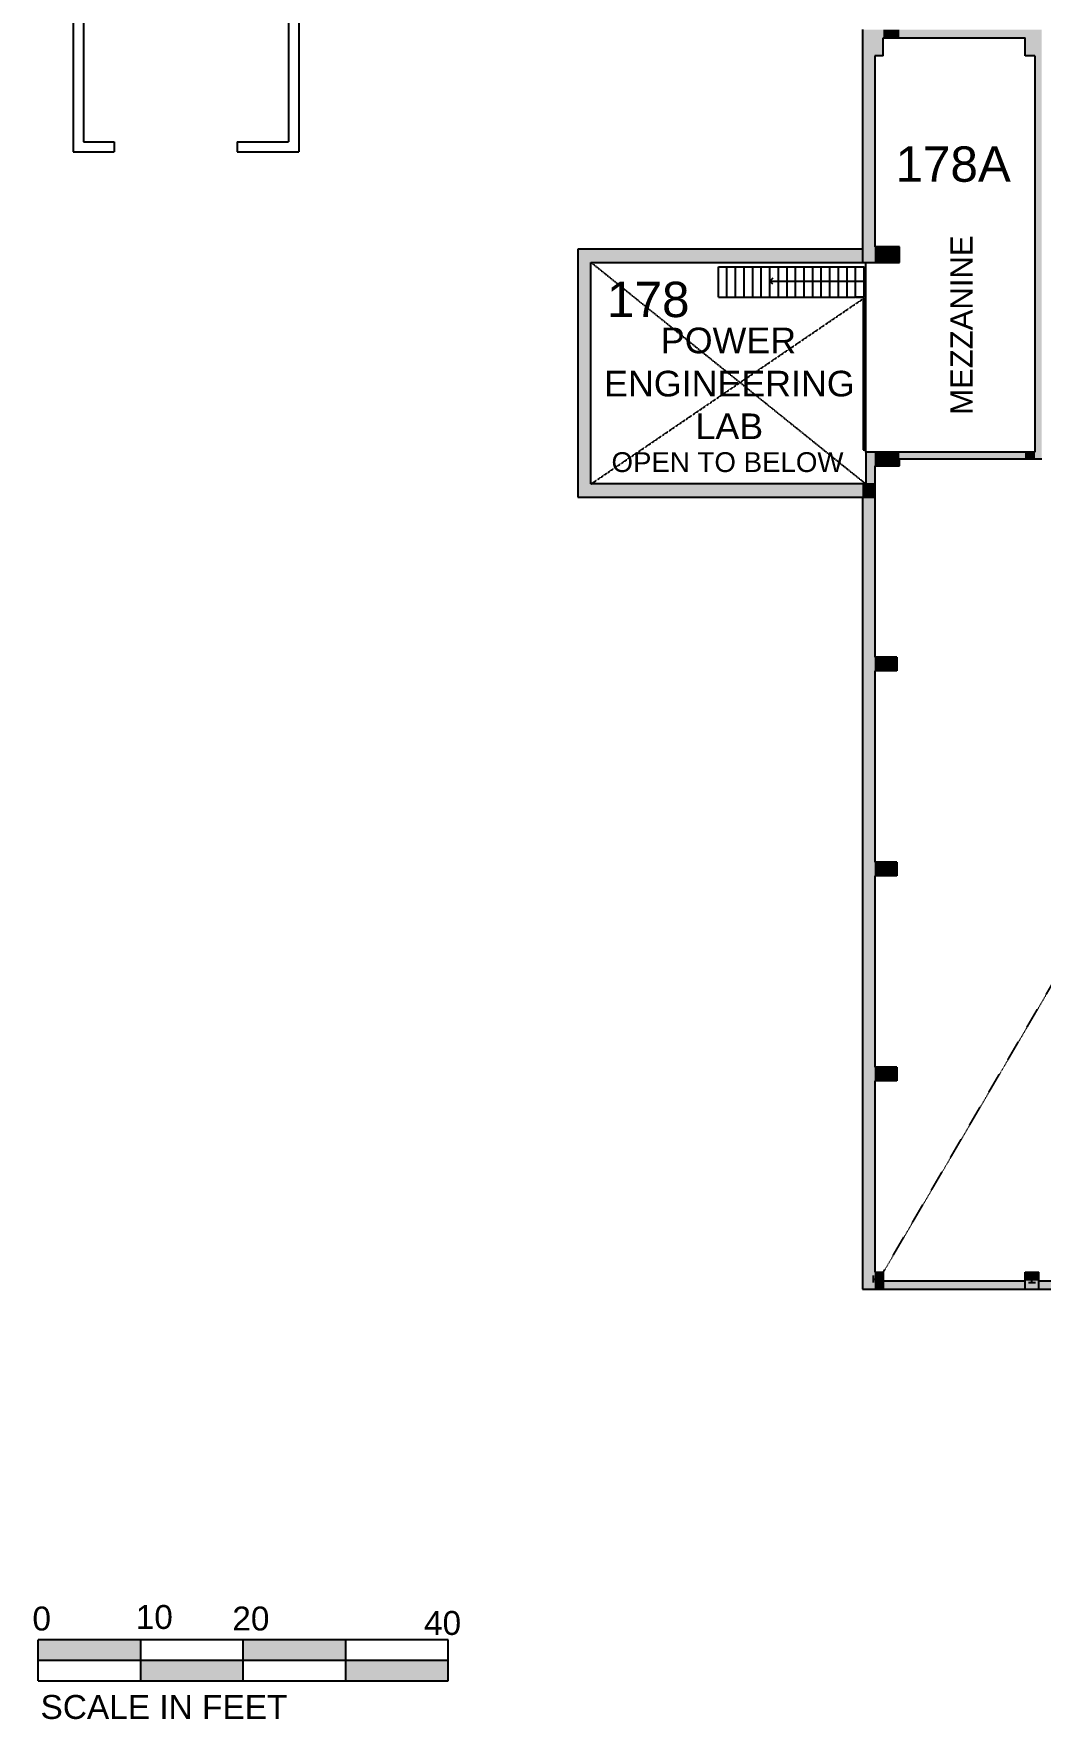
# Model space of a CAD drawing. Extents: x 268 to 100406, y 480 to 72572.
# Drawn here: x 4473 to 5652, y 480 to 2452 of the extents above; entities that cross this region are included whole.
import ezdxf

# ---------------------------------------------------------------- set-up
doc = ezdxf.new("R2010")
doc.units = 0
doc.header["$LTSCALE"] = 0.5
doc.linetypes.add('HIDDEN', pattern=[0.375, 0.25, -0.125])
doc.layers.get('0').update_dxf_attribs({"linetype": 'CONTINUOUS'})
for name, color, linetype in [('ROOM_NAMES', 7, 'CONTINUOUS'), ('SOLID', 7, 'CONTINUOUS'), ('STAIR', 7, 'CONTINUOUS'), ('TEXT', 7, 'CONTINUOUS'), ('WALL', 7, 'CONTINUOUS')]:
    doc.layers.add(name, color=color, linetype=linetype)
doc.styles.add('STANDARD_2', font='arial.ttf')

# ---------------------------------------------------------------- blocks, each defined once
blk = doc.blocks.new('*U48')
at = {"layer": 'SOLID'}
for points in [[(5110.2, 1909.9), (5110.2, 2200.3), (5125.6, 1909.9)], [(5125.6, 1909.9), (5110.2, 2200.3), (5125.6, 2200.3)], [(5125.6, 2184.8), (5125.6, 2200.3), (5443.3, 2184.8)], [(5443.3, 2184.8), (5125.6, 2200.3), (5443.3, 2200.3)], [(5125.6, 1909.9), (5125.6, 1925.4), (5443.3, 1909.9)], [(5443.3, 1909.9), (5125.6, 1925.4), (5443.3, 1925.4)], [(5443.3, 1909.9), (5443.3, 1925.4), (5447.4, 1909.9)], [(5447.4, 1909.9), (5443.3, 1925.4), (5447.4, 1925.4)], [(5447.4, 1909.9), (5447.4, 1925.4), (5457.8, 1909.9)], [(5457.8, 1909.9), (5447.4, 1925.4), (5457.8, 1925.4)]]:
    blk.add_solid(points, dxfattribs=at)
blk = doc.blocks.new('*U49')
at = {"layer": 'SOLID'}
for points in [[(5443.3, 2184.8), (5443.3, 2457.3), (5447.4, 2184.8)], [(5447.4, 2184.8), (5443.3, 2457.3), (5447.4, 2457.3)], [(5447.4, 2184.8), (5447.4, 2457.3), (5457.8, 2184.8)], [(5457.8, 2184.8), (5447.4, 2457.3), (5457.8, 2457.3)], [(5457.8, 2426.7), (5457.8, 2457.3), (5467.8, 2426.7)], [(5467.8, 2426.7), (5457.8, 2457.3), (5467.8, 2457.3)], [(5467.8, 2447.6), (5467.8, 2457.3), (5486.7, 2447.6)], [(5486.7, 2447.6), (5467.8, 2457.3), (5486.7, 2457.3)], [(5486.7, 2447.6), (5486.7, 2457.3), (5633.8, 2447.6)], [(5633.8, 2447.6), (5486.7, 2457.3), (5633.8, 2457.3)], [(5633.8, 2426.7), (5633.8, 2457.3), (5645.3, 2426.7)], [(5645.3, 2426.7), (5633.8, 2457.3), (5645.3, 2457.3)], [(5645.3, 1954.7), (5645.3, 2457.3), (5653.3, 1954.7)], [(5653.3, 1954.7), (5645.3, 2457.3), (5653.3, 2457.3)], [(5457.8, 2184.8), (5457.8, 2202.8), (5467.8, 2184.8)], [(5467.8, 2184.8), (5457.8, 2202.8), (5467.8, 2202.8)], [(5467.8, 2184.8), (5467.8, 2202.8), (5486.7, 2184.8)], [(5486.7, 2184.8), (5467.8, 2202.8), (5486.7, 2202.8)], [(5447.4, 1925.4), (5447.4, 1962.8), (5457.8, 1925.4)], [(5457.8, 1925.4), (5447.4, 1962.8), (5457.8, 1962.8)], [(5457.8, 1946.8), (5457.8, 1962.8), (5467.8, 1946.8)], [(5467.8, 1946.8), (5457.8, 1962.8), (5467.8, 1962.8)], [(5467.8, 1946.8), (5467.8, 1962.8), (5486.7, 1946.8)], [(5486.7, 1946.8), (5467.8, 1962.8), (5486.7, 1962.8)], [(5486.7, 1954.7), (5486.7, 1962.8), (5633.8, 1954.7)], [(5633.8, 1954.7), (5486.7, 1962.8), (5633.8, 1962.8)], [(5633.8, 1954.7), (5633.8, 1962.8), (5645.3, 1954.7)], [(5645.3, 1954.7), (5633.8, 1962.8), (5645.3, 1962.8)]]:
    blk.add_solid(points, dxfattribs=at)
blk = doc.blocks.new('*U50')
at = {"layer": 'SOLID'}
for points in [[(5443.3, 982.8), (5443.3, 1909.9), (5457.8, 982.8)], [(5457.8, 982.8), (5443.3, 1909.9), (5457.8, 1909.9)], [(5457.8, 1706.8), (5457.8, 1722.8), (5467.8, 1706.8)], [(5467.8, 1706.8), (5457.8, 1722.8), (5467.8, 1722.8)], [(5467.8, 1706.8), (5467.8, 1722.8), (5483.8, 1706.8)], [(5483.8, 1706.8), (5467.8, 1722.8), (5483.8, 1722.8)], [(5457.8, 1466.8), (5457.8, 1482.8), (5467.8, 1466.8)], [(5467.8, 1466.8), (5457.8, 1482.8), (5467.8, 1482.8)], [(5467.8, 1466.8), (5467.8, 1482.8), (5483.8, 1466.8)], [(5483.8, 1466.8), (5467.8, 1482.8), (5483.8, 1482.8)], [(5457.8, 1226.8), (5457.8, 1242.8), (5467.8, 1226.8)], [(5467.8, 1226.8), (5457.8, 1242.8), (5467.8, 1242.8)], [(5467.8, 1226.8), (5467.8, 1242.8), (5483.8, 1226.8)], [(5483.8, 1226.8), (5467.8, 1242.8), (5483.8, 1242.8)], [(5457.8, 982.8), (5457.8, 1002.8), (5467.8, 982.8)], [(5467.8, 982.8), (5457.8, 1002.8), (5467.8, 1002.8)]]:
    blk.add_solid(points, dxfattribs=at)
blk = doc.blocks.new('*X69')
at = {"layer": 'ROOM_NAMES', "linetype": 'CONTINUOUS', "style": 'STANDARD_2'}
for s, p in [('POWER', (5207.4, 2078.4)), ('ENGINEERING', (5140.9, 2027.9)), ('LAB', (5247.9, 1977.9))]:
    blk.add_text(s, height=30, dxfattribs=at).set_placement(p)

msp = doc.modelspace()

# ---------------------------------------------------------------- linework, layer by layer
for p, q in [((4478.5, 524.4), (4478.5, 572.4)), ((4958.5, 572.4), (4478.5, 572.4)), ((4598.5, 524.4), (4598.5, 572.4)), ((4718.5, 524.4), (4718.5, 572.4)), ((4838.5, 524.4), (4838.5, 572.4)), ((4958.5, 524.4), (4958.5, 572.4)), ((4958.5, 548.4), (4478.5, 548.4)), ((4478.5, 524.4), (4958.5, 524.4))]:
    msp.add_line(p, q)
for points in [[(4478.5, 572.4), (4478.5, 548.4), (4598.5, 572.4), (4598.5, 548.4)], [(4718.5, 572.4), (4718.5, 548.4), (4838.5, 572.4), (4838.5, 548.4)], [(4598.5, 548.4), (4598.5, 524.4), (4718.5, 548.4), (4718.5, 524.4)], [(4838.5, 548.4), (4838.5, 524.4), (4958.5, 548.4), (4958.5, 524.4)]]:
    msp.add_solid(points)
at = {"layer": 'SOLID'}
for p, q in [((5443.3, 2200.3), (5443.3, 2184.8)), ((5447.4, 1925.4), (5457.8, 1925.4)), ((5443.3, 1909.9), (5457.8, 1909.9))]:
    msp.add_line(p, q, dxfattribs=at)
for points in [[(5467.8, 982.8), (5467.8, 992.8), (6321.7, 982.8), (6321.7, 992.8)], [(5633.8, 1002.8), (5649.8, 1002.8), (5633.8, 992.8), (5649.8, 992.8)]]:
    msp.add_solid(points, dxfattribs=at)
at = {"layer": 'STAIR'}
for p, q in [((4519.4, 2770), (4519.4, 2314)), ((4531.4, 2758), (4531.4, 2326)), ((4771.4, 2542), (4771.4, 2326)), ((4783.4, 2530), (4783.4, 2314)), ((4519.4, 2314), (4567.4, 2314)), ((4531.4, 2326), (4567.4, 2326)), ((4567.4, 2326), (4567.4, 2314)), ((4711.4, 2326), (4711.4, 2314)), ((4711.4, 2326), (4771.4, 2326)), ((4711.4, 2314), (4783.4, 2314)), ((5274.7, 2179.4), (5274.7, 2179.6)), ((5274.7, 2179.4), (5434.5, 2179.4)), ((5274.7, 2144), (5274.7, 2179.4)), ((5284.8, 2144), (5284.8, 2179.4)), ((5294.8, 2144), (5294.8, 2179.4)), ((5304.9, 2144), (5304.9, 2179.4)), ((5314.9, 2144), (5314.9, 2179.4)), ((5324.9, 2144), (5324.9, 2179.4)), ((5335, 2144), (5335, 2179.4)), ((5345, 2144), (5345, 2179.4)), ((5355.1, 2144), (5355.1, 2179.4)), ((5365.1, 2144), (5365.1, 2179.4)), ((5375.1, 2144), (5375.1, 2179.4)), ((5385.2, 2144), (5385.2, 2179.4)), ((5395.2, 2144), (5395.2, 2179.4)), ((5405.2, 2144), (5405.2, 2179.4)), ((5415.3, 2144), (5415.3, 2179.4)), ((5425.3, 2144), (5425.3, 2179.4)), ((5434.5, 2179.4), (5445.4, 2179.4)), ((5435.4, 2179.4), (5445.4, 2179.4)), ((5435.4, 2144), (5435.4, 2179.4)), ((5445.4, 2144), (5445.4, 2179.4)), ((5338.5, 2166.2), (5335, 2162.6)), ((5338.5, 2159.1), (5335, 2162.6)), ((5335, 2162.6), (5445.4, 2162.6)), ((5274.7, 2143.9), (5274.7, 2144)), ((5274.7, 2144), (5434.5, 2144)), ((5445.4, 2144), (5434.5, 2144)), ((5435.4, 2144), (5445.4, 2144)), ((5445.8, 2142.2), (5444.1, 2142.2)), ((5444.1, 2142.2), (5444.1, 1965.2)), ((5445.8, 1965.2), (5445.8, 2142.2)), ((5444.1, 1965.2), (5445.8, 1965.2))]:
    msp.add_line(p, q, dxfattribs=at)
at = {"layer": 'STAIR', "linetype": 'HIDDEN'}
for p, q in [((5467.8, 1002.8), (6314.8, 2446.8)), ((5125.6, 2184.8), (5447.4, 1925.4)), ((5125.6, 1925.4), (5444.1, 2142.2))]:
    msp.add_line(p, q, dxfattribs=at)
at = {"layer": 'WALL'}
for p, q in [((5443.3, 2457.3), (5443.3, 2200.3)), ((5467.8, 2426.7), (5467.8, 2447.6)), ((5467.8, 2447.6), (5633.8, 2447.6)), ((5633.8, 2426.7), (5633.8, 2447.6)), ((5457.8, 2426.7), (5457.8, 2202.8)), ((5467.8, 2426.7), (5457.8, 2426.7)), ((5645.3, 2426.7), (5633.8, 2426.7)), ((5645.3, 2426.7), (5645.3, 1962.8)), ((5110.2, 2200.3), (5110.2, 1909.9)), ((5443.3, 2200.3), (5110.2, 2200.3)), ((5486.7, 2202.8), (5457.8, 2202.8)), ((5486.7, 2184.8), (5486.7, 2202.8)), ((5125.6, 1925.4), (5125.6, 2184.8)), ((5125.6, 2184.8), (5486.7, 2184.8)), ((5447.4, 1962.8), (5447.4, 2184.8)), ((5645.3, 1962.8), (5447.4, 1962.8)), ((5447.4, 1962.8), (5447.4, 1925.4)), ((5486.7, 1946.8), (5486.7, 1954.7)), ((5486.7, 1954.7), (5653.3, 1954.7)), ((5457.8, 1946.8), (5457.8, 1722.8)), ((5457.8, 1946.8), (5486.7, 1946.8)), ((5447.4, 1925.4), (5125.6, 1925.4)), ((5110.2, 1909.9), (5443.3, 1909.9)), ((5443.3, 1909.9), (5443.3, 982.8)), ((5483.8, 1722.8), (5457.8, 1722.8)), ((5458.5, 1718.8), (5458.5, 1710.8)), ((5473.8, 1718.8), (5473.8, 1710.8)), ((5483.8, 1722.8), (5483.8, 1706.8)), ((5483.8, 1706.8), (5457.8, 1706.8)), ((5457.8, 1706.8), (5457.8, 1482.8)), ((5473.8, 1714.8), (5458.5, 1714.8)), ((5483.8, 1482.8), (5457.8, 1482.8)), ((5483.8, 1482.8), (5483.8, 1466.8)), ((5483.8, 1466.8), (5457.8, 1466.8)), ((5457.8, 1466.8), (5457.8, 1242.8)), ((5458.5, 1478.8), (5458.5, 1470.8)), ((5473.8, 1474.8), (5458.5, 1474.8)), ((5473.8, 1478.8), (5473.8, 1470.8)), ((5483.8, 1242.8), (5457.8, 1242.8)), ((5483.8, 1226.8), (5457.8, 1226.8)), ((5457.8, 1226.8), (5457.8, 1002.8)), ((5458.5, 1238.8), (5458.5, 1230.8)), ((5473.8, 1234.8), (5458.5, 1234.8)), ((5473.8, 1238.8), (5473.8, 1230.8)), ((5483.8, 1242.8), (5483.8, 1226.8)), ((5455.8, 998.8), (5455.8, 990.8)), ((5455.8, 994.8), (5463.8, 994.8)), ((5457.8, 1002.8), (5467.8, 1002.8)), ((5463.8, 998.8), (5463.8, 990.8)), ((5467.8, 1002.8), (5467.8, 982.8)), ((5467.8, 992.8), (5633.8, 992.8)), ((5633.8, 982.8), (5633.8, 1002.8)), ((5633.8, 1002.8), (5649.8, 1002.8)), ((5637.8, 998.8), (5645.8, 998.8)), ((5637.8, 990.8), (5645.8, 990.8)), ((5641.8, 990.8), (5641.8, 998.8)), ((5649.8, 982.8), (5649.8, 1002.8)), ((5649.8, 992.8), (5815.8, 992.8)), ((5443.3, 982.8), (5831.8, 982.8))]:
    msp.add_line(p, q, dxfattribs=at)

# ---------------------------------------------------------------- block references
at = {"layer": 'ROOM_NAMES'}
msp.add_blockref('*X69', (0, 0), dxfattribs=at)
at = {"layer": 'SOLID'}
for name in ['*U49', '*U48', '*U50']:
    msp.add_blockref(name, (0, 0), dxfattribs=at)

# ---------------------------------------------------------------- texts
at = {"layer": 'ROOM_NAMES', "linetype": 'CONTINUOUS', "style": 'STANDARD_2'}
msp.add_text('MEZZANINE', height=26, rotation=90, dxfattribs=at).set_placement((5572.3, 2006.4))
at = {"layer": 'TEXT', "style": 'STANDARD_2'}
for s, height, p in [('178A', 41.42, (5482, 2279.1)), ('178', 41.42, (5144.4, 2120.7)), ('0', 28, (4471.7, 583.5)), ('10', 28, (4592.6, 585.3)), ('20', 28, (4705.7, 583.5)), ('40', 28, (4930.1, 578.3)), ('SCALE IN FEET', 28, (4481.2, 480))]:
    msp.add_text(s, height=height, dxfattribs=at).set_placement(p)
at = {"layer": 'TEXT', "linetype": 'CONTINUOUS', "style": 'STANDARD_2'}
msp.add_text('OPEN TO BELOW', height=23.172, dxfattribs=at).set_placement((5149.6, 1939.4))

doc.saveas('drawing.dxf')
